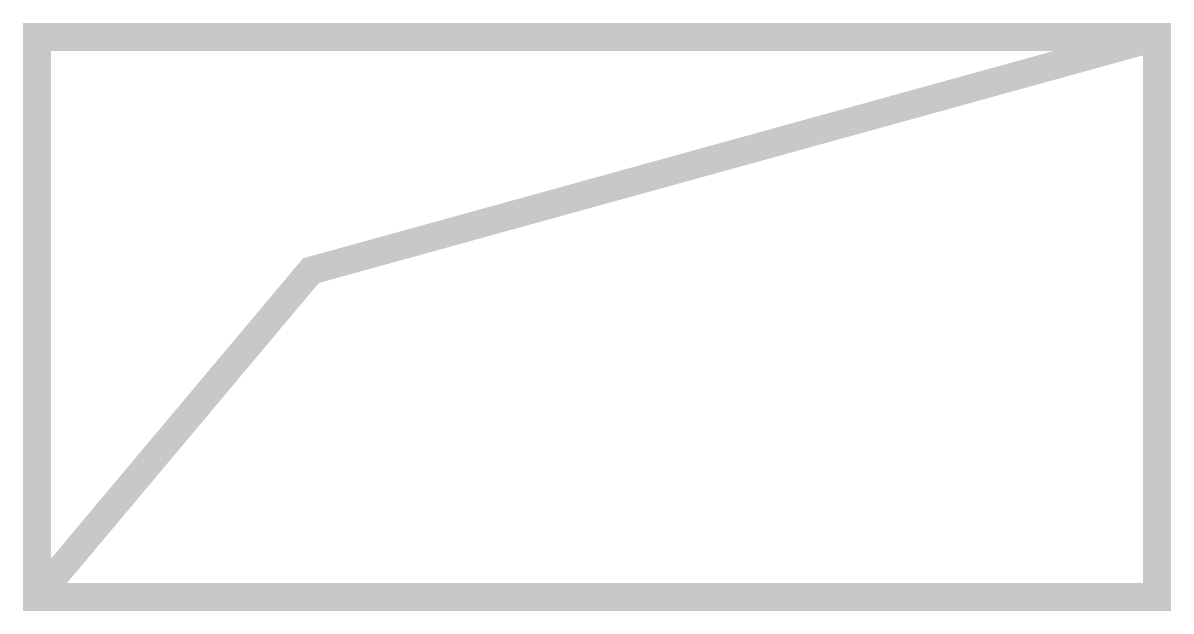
# Model space of a CAD drawing. Header units: millimetres. Extents: x -0.05 to 4.05, y -0.05 to 2.05.
import ezdxf

# ---------------------------------------------------------------- set-up
doc = ezdxf.new("R2010")
doc.units = ezdxf.units.MM

msp = doc.modelspace()

# ---------------------------------------------------------------- linework, layer by layer
at = {"color": 7, "const_width": 0.1}
msp.add_lwpolyline([(0, 2), (0, 0), (4, 0), (4, 2)], close=True, dxfattribs=at)
msp.add_lwpolyline([(4, 2), (0.9785, 1.1656), (0, 0)], dxfattribs=at)

doc.saveas('drawing.dxf')
